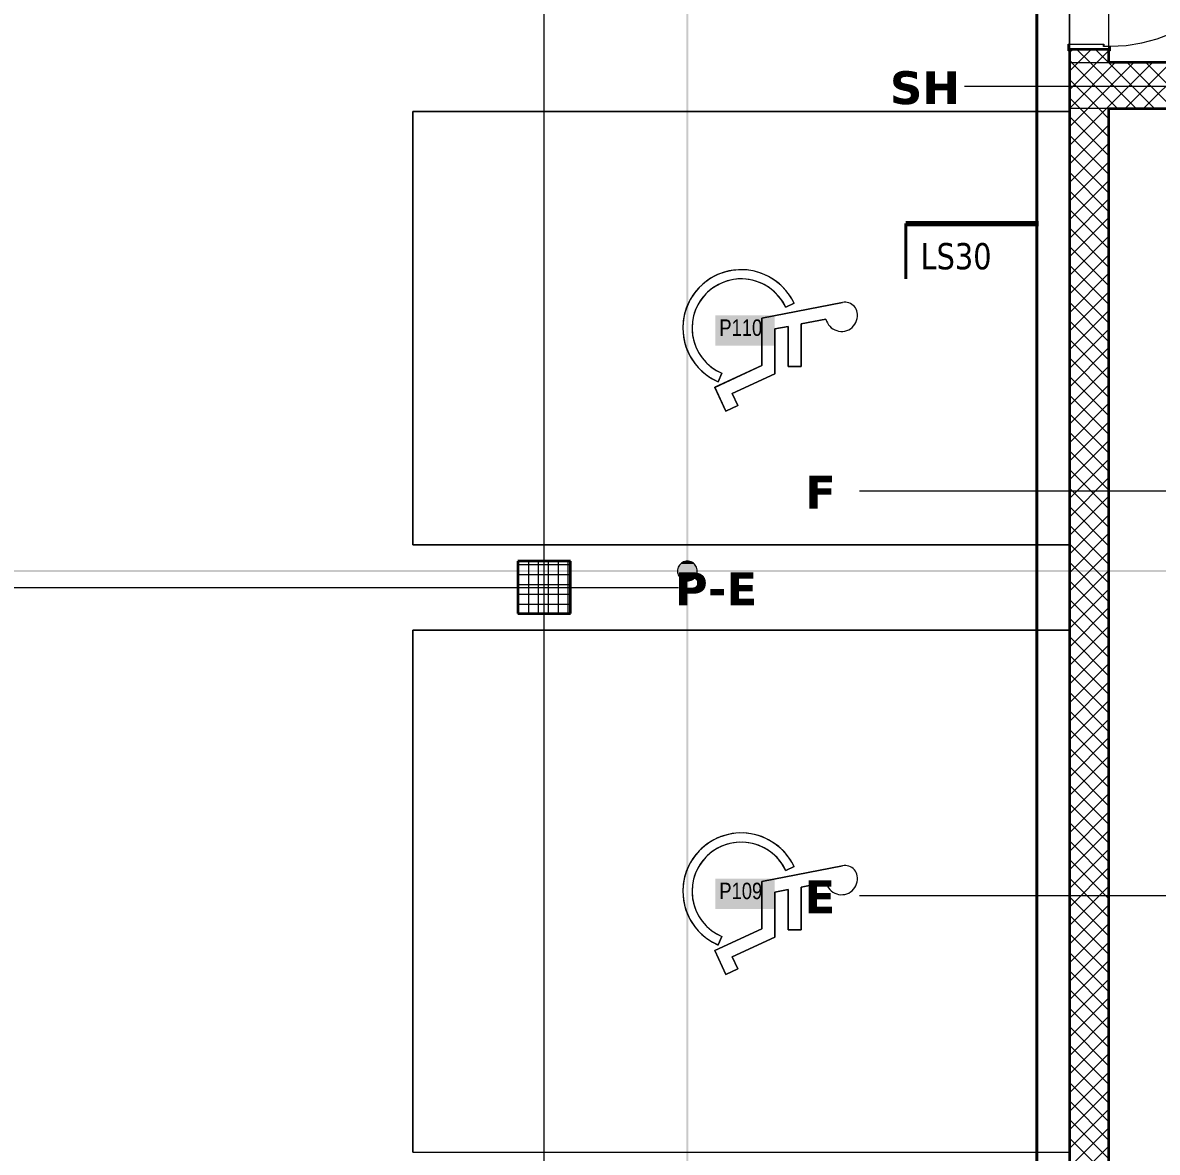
# Model space of a CAD drawing. Extents: x -1067 to 23308, y -6822 to 57810.
# Drawn here: x -244.5 to -71.7, y 13.9 to 185.9 of the extents above; entities that cross this region are included whole.
import ezdxf
from ezdxf.lldxf.tags import DXFTag

# ---------------------------------------------------------------- set-up
doc = ezdxf.new("R2010")
doc.units = 0
doc.layers.get('0').update_dxf_attribs({"lineweight": 13})
for name, color, linetype, lineweight, true_color in [('A-____-MATC-OTLN', 7, 'Strichpunkt - Mittel', 40, 0x0080ff), ('EL01_WAN_Leitung_Potentialausgleich', 1, 'fein_strichliert', 13, 0xff0000), ('G-____-____-SYMB', 7, 'Strichpunkt - Weit', 5, 0x008080), ('S-GRID-____-IDEN', 7, 'Continuous', 9, 0x5555aa)]:
    doc.layers.add(name, color=color, linetype=linetype, lineweight=lineweight, true_color=true_color)
for name, color, linetype, lineweight in [('A-DOOR-____-OTLN', 7, 'Continuous', 9), ('A-DOOR-FRAM-MCUT', 7, 'Continuous', 9), ('A-DOOR-OPNG-OTLN', 7, 'Continuous', 9), ('A-FLOR-____-OTLN', 7, 'Continuous', 9), ('A-WALL-____-MCUT', 7, 'Continuous', 35), ('A-WALL-____-PATT', 7, 'Continuous', 35), ('C-PRKG-____-IDEN', 7, 'Continuous', 5), ('C-PRKG-____-OTLN', 7, 'Continuous', 9), ('S-COLS-____-MCUT', 7, 'Continuous', 35), ('S-COLS-____-OTLN', 7, 'Continuous', 9), ('S-GRID-____-OTLN', 7, 'Continuous', 5)]:
    doc.layers.add(name, color=color, linetype=linetype, lineweight=lineweight)
doc.styles.get("Standard").update_dxf_attribs({"font": 'arial.ttf'})
tags = doc.linetypes.add('_Rasterlinie_', pattern=[0.375, 0.2, -0.05, 0.075, -0.05]).pattern_tags.tags
tags[10:11] = [DXFTag(74, 4), DXFTag(75, 0), DXFTag(340, '0'), DXFTag(46, 1.0), DXFTag(50, 0.0), DXFTag(44, 0.0), DXFTag(45, 0.0)]
tags[8:9] = [DXFTag(74, 4), DXFTag(75, 0), DXFTag(340, '0'), DXFTag(46, 1.0), DXFTag(50, 0.0), DXFTag(44, 0.0), DXFTag(45, 0.0)]
tags[6:7] = [DXFTag(74, 4), DXFTag(75, 0), DXFTag(340, '0'), DXFTag(46, 1.0), DXFTag(50, 0.0), DXFTag(44, 0.0), DXFTag(45, 0.0)]
tags[4:5] = [DXFTag(74, 4), DXFTag(75, 0), DXFTag(340, '0'), DXFTag(46, 1.0), DXFTag(50, 0.0), DXFTag(44, 0.0), DXFTag(45, 0.0)]
tags = doc.linetypes.add('_Schnittlinie_', pattern=[0.3, 0.15, -0.05, 0.05, -0.05]).pattern_tags.tags
tags[10:11] = [DXFTag(74, 4), DXFTag(75, 0), DXFTag(340, '0'), DXFTag(46, 1.0), DXFTag(50, 0.0), DXFTag(44, 0.0), DXFTag(45, 0.0)]
tags[8:9] = [DXFTag(74, 4), DXFTag(75, 0), DXFTag(340, '0'), DXFTag(46, 1.0), DXFTag(50, 0.0), DXFTag(44, 0.0), DXFTag(45, 0.0)]
tags[6:7] = [DXFTag(74, 4), DXFTag(75, 0), DXFTag(340, '0'), DXFTag(46, 1.0), DXFTag(50, 0.0), DXFTag(44, 0.0), DXFTag(45, 0.0)]
tags[4:5] = [DXFTag(74, 4), DXFTag(75, 0), DXFTag(340, '0'), DXFTag(46, 1.0), DXFTag(50, 0.0), DXFTag(44, 0.0), DXFTag(45, 0.0)]
tags = doc.linetypes.add('fein_strichliert', pattern=[4, 1, -2, 1]).pattern_tags.tags
tags[8:9] = [DXFTag(74, 4), DXFTag(75, 0), DXFTag(340, '0'), DXFTag(46, 0.0), DXFTag(50, 0.0), DXFTag(44, 0.0), DXFTag(45, 0.0)]
tags[6:7] = [DXFTag(74, 4), DXFTag(75, 0), DXFTag(340, '0'), DXFTag(46, 0.0), DXFTag(50, 0.0), DXFTag(44, 0.0), DXFTag(45, 0.0)]
tags[4:5] = [DXFTag(74, 4), DXFTag(75, 0), DXFTag(340, '0'), DXFTag(46, 0.0), DXFTag(50, 0.0), DXFTag(44, 0.0), DXFTag(45, 0.0)]
tags = doc.linetypes.add('Grundrissdarstellung Sturz', pattern=[0.25, 0.15, -0.05, 0, -0.05]).pattern_tags.tags
tags[10:11] = [DXFTag(74, 4), DXFTag(75, 0), DXFTag(340, '0'), DXFTag(46, 1.0), DXFTag(50, 0.0), DXFTag(44, 0.0), DXFTag(45, 0.0)]
tags[8:9] = [DXFTag(74, 4), DXFTag(75, 0), DXFTag(340, '0'), DXFTag(46, 1.0), DXFTag(50, 0.0), DXFTag(44, 0.0), DXFTag(45, 0.0)]
tags[6:7] = [DXFTag(74, 4), DXFTag(75, 0), DXFTag(340, '0'), DXFTag(46, 1.0), DXFTag(50, 0.0), DXFTag(44, 0.0), DXFTag(45, 0.0)]
tags[4:5] = [DXFTag(74, 4), DXFTag(75, 0), DXFTag(340, '0'), DXFTag(46, 1.0), DXFTag(50, 0.0), DXFTag(44, 0.0), DXFTag(45, 0.0)]
tags = doc.linetypes.add('Strichpunkt - Mittel', pattern=[0.35, 0.15, -0.1, 0, -0.1]).pattern_tags.tags
tags[10:11] = [DXFTag(74, 4), DXFTag(75, 0), DXFTag(340, '0'), DXFTag(46, 1.0), DXFTag(50, 0.0), DXFTag(44, 0.0), DXFTag(45, 0.0)]
tags[8:9] = [DXFTag(74, 4), DXFTag(75, 0), DXFTag(340, '0'), DXFTag(46, 1.0), DXFTag(50, 0.0), DXFTag(44, 0.0), DXFTag(45, 0.0)]
tags[6:7] = [DXFTag(74, 4), DXFTag(75, 0), DXFTag(340, '0'), DXFTag(46, 1.0), DXFTag(50, 0.0), DXFTag(44, 0.0), DXFTag(45, 0.0)]
tags[4:5] = [DXFTag(74, 4), DXFTag(75, 0), DXFTag(340, '0'), DXFTag(46, 1.0), DXFTag(50, 0.0), DXFTag(44, 0.0), DXFTag(45, 0.0)]
tags = doc.linetypes.add('Strichpunkt - Weit', pattern=[0.5, 0.2, -0.15, 0, -0.15]).pattern_tags.tags
tags[10:11] = [DXFTag(74, 4), DXFTag(75, 0), DXFTag(340, '0'), DXFTag(46, 1.0), DXFTag(50, 0.0), DXFTag(44, 0.0), DXFTag(45, 0.0)]
tags[8:9] = [DXFTag(74, 4), DXFTag(75, 0), DXFTag(340, '0'), DXFTag(46, 1.0), DXFTag(50, 0.0), DXFTag(44, 0.0), DXFTag(45, 0.0)]
tags[6:7] = [DXFTag(74, 4), DXFTag(75, 0), DXFTag(340, '0'), DXFTag(46, 1.0), DXFTag(50, 0.0), DXFTag(44, 0.0), DXFTag(45, 0.0)]
tags[4:5] = [DXFTag(74, 4), DXFTag(75, 0), DXFTag(340, '0'), DXFTag(46, 1.0), DXFTag(50, 0.0), DXFTag(44, 0.0), DXFTag(45, 0.0)]

# ---------------------------------------------------------------- blocks, each defined once
blk = doc.blocks.new('Referenz-A0UJ2E68XE', base_point=(-1062.18, -175.86))
at = {"layer": 'A-____-MATC-OTLN', "color": 0, "linetype": 'Strichpunkt - Mittel', "ltscale": 0.4}
blk.add_line((-90.1, 560.56), (-90.1, -172.39), dxfattribs=at)
at = {"layer": 'A-DOOR-____-OTLN', "color": 0, "linetype": 'Grundrissdarstellung Sturz', "ltscale": 0.13}
for p, q in [((-85.1, 181.78), (-85.1, 205.78)), ((-79.1, 181.78), (-79.1, 205.78))]:
    blk.add_line(p, q, dxfattribs=at)
at = {"layer": 'A-DOOR-FRAM-MCUT', "color": 0, "linetype": 'Continuous', "ltscale": 0.13}
for p, q in [((-85.3, 182.58), (-79.9, 182.58)), ((-85.3, 181.58), (-85.3, 182.58)), ((-85.1, 181.58), (-85.3, 181.58)), ((-85.26, 182.54), (-85.26, 181.62)), ((-79.94, 182.54), (-85.26, 182.54)), ((-85.26, 181.62), (-85.1, 181.62)), ((-79.94, 182.24), (-79.94, 182.54)), ((-78.94, 182.24), (-79.94, 182.24)), ((-79.9, 182.58), (-79.9, 182.28)), ((-79.9, 182.28), (-78.9, 182.28)), ((-79.1, 181.62), (-78.94, 181.62)), ((-78.9, 181.58), (-79.1, 181.58)), ((-78.94, 181.62), (-78.94, 182.24)), ((-78.9, 182.28), (-78.9, 181.58))]:
    blk.add_line(p, q, dxfattribs=at)
at = {"layer": 'A-DOOR-OPNG-OTLN', "color": 0, "linetype": 'Continuous', "ltscale": 0.13}
for p, q in [((-74.12, 182.78), (-71.79, 183.4)), ((-71.79, 183.4), (-69.54, 184.26)), ((-78.9, 182.28), (-76.49, 182.4)), ((-76.49, 182.4), (-74.12, 182.78))]:
    blk.add_line(p, q, dxfattribs=at)
at = {"layer": 'A-FLOR-____-OTLN', "color": 0, "linetype": 'Continuous', "ltscale": 0.13}
for p, q in [((-85.1, 204.98), (-85.1, 182.57)), ((-85.1, 182.54), (-85.1, 181.78))]:
    blk.add_line(p, q, dxfattribs=at)
at = {"layer": 'A-WALL-____-MCUT', "color": 0, "linetype": 'Continuous', "ltscale": 0.35}
for p, q in [((-85.1, 181.78), (-85.1, -172.39)), ((-79.1, 181.78), (-85.1, 181.78)), ((-79.1, 179.78), (-79.1, 181.78)), ((102.8, 179.78), (-79.1, 179.78)), ((-79.1, 172.78), (34, 172.78)), ((-79.1, -172.39), (-79.1, 172.78))]:
    blk.add_line(p, q, dxfattribs=at)
at = {"layer": 'A-WALL-____-MCUT', "color": 0, "linetype": 'Continuous', "lineweight": 9, "ltscale": 0.13}
for p, q in [((-85.1, 179.78), (-79.1, 179.78)), ((-79.1, 172.78), (-85.1, 172.78))]:
    blk.add_line(p, q, dxfattribs=at)
at = {"layer": 'A-WALL-____-PATT', "color": 0, "linetype": 'Continuous', "lineweight": 9, "ltscale": 0.13}
for p, q in [((-85.1, 181.31), (-84.63, 181.78)), ((-81.98, 179.78), (-83.98, 181.78)), ((-83.8, 179.78), (-81.8, 181.78)), ((-79.15, 179.78), (-81.15, 181.78)), ((-80.97, 179.78), (-79.1, 181.65)), ((-84.81, 179.78), (-85.1, 180.06)), ((-85.1, 178.48), (-83.8, 179.78)), ((-85.1, 175.65), (-80.97, 179.78)), ((-85.1, 172.82), (-78.14, 179.78)), ((-77.81, 172.78), (-84.81, 179.78)), ((-82.31, 172.78), (-75.31, 179.78)), ((-74.98, 172.78), (-81.98, 179.78)), ((-79.48, 172.78), (-72.48, 179.78)), ((-72.15, 172.78), (-79.15, 179.78)), ((-76.66, 172.78), (-69.66, 179.78)), ((-69.32, 172.78), (-76.32, 179.78)), ((-73.83, 172.78), (-66.83, 179.78)), ((-66.49, 172.78), (-73.49, 179.78)), ((-80.64, 172.78), (-85.1, 177.24)), ((-83.47, 172.78), (-85.1, 174.41)), ((-85.1, 169.99), (-82.31, 172.78)), ((-85.1, 167.16), (-79.48, 172.78)), ((-79.1, 168.41), (-83.47, 172.78)), ((-79.1, 171.24), (-80.64, 172.78)), ((-79.1, 165.58), (-85.1, 171.58)), ((-85.1, 164.33), (-79.1, 170.33)), ((-79.1, 162.75), (-85.1, 168.75)), ((-85.1, 161.51), (-79.1, 167.51)), ((-79.1, 159.92), (-85.1, 165.92)), ((-85.1, 158.68), (-79.1, 164.68)), ((-79.1, 157.09), (-85.1, 163.09)), ((-85.1, 155.85), (-79.1, 161.85)), ((-79.1, 154.27), (-85.1, 160.27)), ((-85.1, 153.02), (-79.1, 159.02)), ((-79.1, 151.44), (-85.1, 157.44)), ((-85.1, 150.19), (-79.1, 156.19)), ((-79.1, 148.61), (-85.1, 154.61)), ((-85.1, 147.36), (-79.1, 153.36)), ((-79.1, 145.78), (-85.1, 151.78)), ((-85.1, 144.54), (-79.1, 150.54)), ((-79.1, 142.95), (-85.1, 148.95)), ((-85.1, 141.71), (-79.1, 147.71)), ((-79.1, 140.12), (-85.1, 146.12)), ((-85.1, 138.88), (-79.1, 144.88)), ((-79.1, 137.29), (-85.1, 143.29)), ((-85.1, 136.05), (-79.1, 142.05)), ((-79.1, 134.47), (-85.1, 140.47)), ((-85.1, 133.22), (-79.1, 139.22)), ((-79.1, 131.64), (-85.1, 137.64)), ((-85.1, 130.39), (-79.1, 136.39)), ((-79.1, 128.81), (-85.1, 134.81)), ((-85.1, 127.57), (-79.1, 133.57)), ((-79.1, 125.98), (-85.1, 131.98)), ((-85.1, 124.74), (-79.1, 130.74)), ((-79.1, 123.15), (-85.1, 129.15)), ((-85.1, 121.91), (-79.1, 127.91)), ((-79.1, 120.32), (-85.1, 126.32)), ((-85.1, 119.08), (-79.1, 125.08)), ((-79.1, 117.5), (-85.1, 123.5)), ((-85.1, 116.25), (-79.1, 122.25)), ((-79.1, 114.67), (-85.1, 120.67)), ((-85.1, 113.42), (-79.1, 119.42)), ((-79.1, 111.84), (-85.1, 117.84)), ((-85.1, 110.59), (-79.1, 116.59)), ((-79.1, 109.01), (-85.1, 115.01)), ((-85.1, 107.77), (-79.1, 113.77)), ((-79.1, 106.18), (-85.1, 112.18)), ((-85.1, 104.94), (-79.1, 110.94)), ((-79.1, 103.35), (-85.1, 109.35)), ((-85.1, 102.11), (-79.1, 108.11)), ((-79.1, 100.53), (-85.1, 106.53)), ((-85.1, 99.28), (-79.1, 105.28)), ((-79.1, 97.7), (-85.1, 103.7)), ((-85.1, 96.45), (-79.1, 102.45)), ((-79.1, 94.87), (-85.1, 100.87)), ((-85.1, 93.62), (-79.1, 99.62)), ((-79.1, 92.04), (-85.1, 98.04)), ((-85.1, 90.8), (-79.1, 96.8)), ((-79.1, 89.21), (-85.1, 95.21)), ((-85.1, 87.97), (-79.1, 93.97)), ((-79.1, 86.38), (-85.1, 92.38)), ((-85.1, 85.14), (-79.1, 91.14)), ((-79.1, 83.55), (-85.1, 89.55)), ((-85.1, 82.31), (-79.1, 88.31)), ((-79.1, 80.73), (-85.1, 86.73)), ((-85.1, 79.48), (-79.1, 85.48)), ((-79.1, 77.9), (-85.1, 83.9)), ((-85.1, 76.65), (-79.1, 82.65)), ((-79.1, 75.07), (-85.1, 81.07)), ((-85.1, 73.83), (-79.1, 79.83)), ((-79.1, 72.24), (-85.1, 78.24)), ((-85.1, 71), (-79.1, 77)), ((-79.1, 69.41), (-85.1, 75.41)), ((-85.1, 68.17), (-79.1, 74.17)), ((-79.1, 66.58), (-85.1, 72.58)), ((-85.1, 65.34), (-79.1, 71.34)), ((-79.1, 63.76), (-85.1, 69.76)), ((-85.1, 62.51), (-79.1, 68.51)), ((-79.1, 60.93), (-85.1, 66.93)), ((-85.1, 59.68), (-79.1, 65.68)), ((-79.1, 58.1), (-85.1, 64.1)), ((-85.1, 56.85), (-79.1, 62.85)), ((-79.1, 55.27), (-85.1, 61.27)), ((-85.1, 54.03), (-79.1, 60.03)), ((-79.1, 52.44), (-85.1, 58.44)), ((-85.1, 51.2), (-79.1, 57.2)), ((-79.1, 49.61), (-85.1, 55.61)), ((-85.1, 48.37), (-79.1, 54.37)), ((-79.1, 46.78), (-85.1, 52.78)), ((-85.1, 45.54), (-79.1, 51.54)), ((-79.1, 43.96), (-85.1, 49.96)), ((-85.1, 42.71), (-79.1, 48.71)), ((-79.1, 41.13), (-85.1, 47.13)), ((-85.1, 39.88), (-79.1, 45.88)), ((-79.1, 38.3), (-85.1, 44.3)), ((-85.1, 37.06), (-79.1, 43.06)), ((-79.1, 35.47), (-85.1, 41.47)), ((-85.1, 34.23), (-79.1, 40.23)), ((-79.1, 32.64), (-85.1, 38.64)), ((-85.1, 31.4), (-79.1, 37.4)), ((-79.1, 29.81), (-85.1, 35.81)), ((-85.1, 28.57), (-79.1, 34.57)), ((-79.1, 26.99), (-85.1, 32.99)), ((-85.1, 25.74), (-79.1, 31.74)), ((-79.1, 24.16), (-85.1, 30.16)), ((-85.1, 22.91), (-79.1, 28.91)), ((-79.1, 21.33), (-85.1, 27.33)), ((-85.1, 20.08), (-79.1, 26.08)), ((-79.1, 18.5), (-85.1, 24.5)), ((-85.1, 17.26), (-79.1, 23.26)), ((-79.1, 15.67), (-85.1, 21.67)), ((-85.1, 14.43), (-79.1, 20.43)), ((-79.1, 12.84), (-85.1, 18.84)), ((-85.1, 11.6), (-79.1, 17.6)), ((-79.1, 10.02), (-85.1, 16.02)), ((-85.1, 8.77), (-79.1, 14.77))]:
    blk.add_line(p, q, dxfattribs=at)
at = {"layer": 'C-PRKG-____-IDEN', "color": 7, "linetype": 'Continuous', "ltscale": 0.13, "true_color": 0xffffff}
for points in [[(-139.05, 136.71), (-129.98, 136.71), (-139.05, 141.3)], [(-129.98, 136.71), (-139.05, 141.3), (-129.98, 141.3)], [(-139.05, 50.93), (-129.98, 50.93), (-139.05, 55.53)], [(-129.98, 50.93), (-139.05, 55.53), (-129.98, 55.53)]]:
    blk.add_solid(points, dxfattribs=at)
at = {"layer": 'C-PRKG-____-OTLN', "color": 0, "linetype": 'Continuous', "ltscale": 0.13}
for p, q in [((-185.1, 106.38), (-185.1, 172.36)), ((-85.1, 172.36), (-185.1, 172.36)), ((-85.1, 172.36), (-185.1, 172.36)), ((-185.1, 172.36), (-185.1, 106.38)), ((-185.1, 106.38), (-185.1, 172.36)), ((-185.1, 172.36), (-85.1, 172.36)), ((-185.1, 172.36), (-185.1, 172.36)), ((-139.71, 146.97), (-140.64, 146.32)), ((-139.75, 146.94), (-140.37, 146.53)), ((-139.09, 147.31), (-139.75, 146.94)), ((-138.69, 147.5), (-139.71, 146.97)), ((-138.41, 147.62), (-139.09, 147.31)), ((-137.61, 147.89), (-138.69, 147.5)), ((-137.71, 147.87), (-138.41, 147.62)), ((-136.99, 148.06), (-137.71, 147.87)), ((-136.5, 148.15), (-137.61, 147.89)), ((-136.25, 148.18), (-136.99, 148.06)), ((-135.35, 148.25), (-136.5, 148.15)), ((-135.31, 146.86), (-136.28, 146.77)), ((-135.5, 148.25), (-136.25, 148.18)), ((-134.9, 146.86), (-135.59, 146.84)), ((-134.76, 148.25), (-135.5, 148.25)), ((-134.21, 148.21), (-135.35, 148.25)), ((-134.35, 146.82), (-135.31, 146.86)), ((-133.87, 146.76), (-134.9, 146.86)), ((-134.01, 148.19), (-134.76, 148.25)), ((-133.08, 148.03), (-134.21, 148.21)), ((-133.27, 148.07), (-134.01, 148.19)), ((-132.55, 147.89), (-133.27, 148.07)), ((-131.98, 147.69), (-133.08, 148.03)), ((-131.84, 147.64), (-132.55, 147.89)), ((-130.94, 147.23), (-131.98, 147.69)), ((-131.16, 147.34), (-131.84, 147.64)), ((-130.5, 146.98), (-131.16, 147.34)), ((-129.96, 146.62), (-130.94, 147.23)), ((-129.88, 146.57), (-130.5, 146.98)), ((-141.49, 145.54), (-142.23, 144.67)), ((-141.49, 145.54), (-141.99, 144.99)), ((-140.64, 146.32), (-141.49, 145.54)), ((-140.95, 146.06), (-141.49, 145.54)), ((-140.37, 146.53), (-140.95, 146.06)), ((-139.77, 145.22), (-140.49, 144.57)), ((-139.44, 145.47), (-140.24, 144.81)), ((-138.98, 145.77), (-139.77, 145.22)), ((-138.56, 146.01), (-139.44, 145.47)), ((-138.12, 146.22), (-138.98, 145.77)), ((-137.61, 146.42), (-138.56, 146.01)), ((-137.22, 146.55), (-138.12, 146.22)), ((-136.95, 146.63), (-137.61, 146.42)), ((-136.28, 146.77), (-137.22, 146.55)), ((-136.28, 146.77), (-136.95, 146.63)), ((-135.59, 146.84), (-136.28, 146.77)), ((-133.4, 146.66), (-134.35, 146.82)), ((-132.86, 146.52), (-133.87, 146.76)), ((-132.47, 146.38), (-133.4, 146.66)), ((-131.9, 146.14), (-132.86, 146.52)), ((-131.59, 145.99), (-132.47, 146.38)), ((-131, 145.64), (-131.9, 146.14)), ((-130.77, 145.48), (-131.59, 145.99)), ((-130.26, 145.09), (-131, 145.64)), ((-130.02, 144.88), (-130.77, 145.48)), ((-129.07, 145.9), (-129.96, 146.62)), ((-129.29, 146.1), (-129.88, 146.57)), ((-128.75, 145.59), (-129.29, 146.1)), ((-128.28, 145.07), (-129.07, 145.9)), ((-128.25, 145.04), (-128.75, 145.59)), ((-142.86, 143.71), (-143.35, 142.67)), ((-142.83, 143.75), (-143.17, 143.09)), ((-142.23, 144.67), (-142.86, 143.71)), ((-142.44, 144.39), (-142.83, 143.75)), ((-141.99, 144.98), (-142.44, 144.39)), ((-141.35, 143.5), (-141.7, 142.9)), ((-141.11, 143.84), (-141.63, 143.03)), ((-140.94, 144.05), (-141.35, 143.5)), ((-140.49, 144.57), (-141.11, 143.84)), ((-140.24, 144.81), (-140.94, 144.05)), ((-129.6, 144.45), (-130.26, 145.09)), ((-129.35, 144.18), (-130.02, 144.88)), ((-129.01, 143.74), (-129.6, 144.45)), ((-128.78, 143.4), (-129.35, 144.18)), ((-128.64, 143.16), (-129.01, 143.74)), ((-128.32, 142.55), (-128.78, 143.4)), ((-127.6, 144.15), (-128.28, 145.07)), ((-127.8, 144.44), (-128.25, 145.04)), ((-127.4, 143.81), (-127.8, 144.44)), ((-127.05, 143.15), (-127.6, 144.15)), ((-127.05, 143.15), (-127.4, 143.81)), ((-143.68, 141.68), (-143.85, 140.95)), ((-143.35, 142.67), (-143.71, 141.59)), ((-143.46, 142.4), (-143.68, 141.68)), ((-143.17, 143.09), (-143.46, 142.4)), ((-142.05, 142.15), (-142.35, 141.24)), ((-142, 142.28), (-142.24, 141.64)), ((-141.63, 143.03), (-142.05, 142.15)), ((-141.7, 142.9), (-142, 142.28)), ((-119.69, 143.27), (-131.96, 140.88)), ((-131.96, 140.88), (-119.69, 143.27)), ((-128.32, 142.55), (-128.64, 143.16)), ((-128.32, 142.55), (-127.05, 143.15)), ((-127.05, 143.15), (-128.32, 142.55)), ((-128.32, 142.55), (-128.32, 142.55)), ((-127.05, 143.15), (-127.05, 143.15)), ((-119.44, 143.3), (-119.69, 143.27)), ((-119.44, 143.3), (-119.69, 143.27)), ((-119.19, 143.3), (-119.44, 143.3)), ((-119.19, 143.3), (-119.44, 143.3)), ((-118.94, 143.26), (-119.19, 143.3)), ((-118.94, 143.26), (-119.19, 143.3)), ((-118.7, 143.2), (-118.94, 143.26)), ((-118.7, 143.2), (-118.94, 143.26)), ((-118.46, 143.1), (-118.7, 143.2)), ((-118.46, 143.1), (-118.7, 143.2)), ((-118.25, 142.97), (-118.46, 143.1)), ((-118.25, 142.97), (-118.46, 143.1)), ((-118.05, 142.82), (-118.25, 142.97)), ((-118.05, 142.82), (-118.25, 142.97)), ((-117.87, 142.64), (-118.05, 142.82)), ((-117.87, 142.64), (-118.05, 142.82)), ((-117.72, 142.44), (-117.87, 142.64)), ((-117.72, 142.44), (-117.87, 142.64)), ((-117.59, 142.22), (-117.72, 142.44)), ((-117.59, 142.22), (-117.72, 142.44)), ((-117.5, 141.99), (-117.59, 142.22)), ((-117.5, 141.99), (-117.59, 142.22)), ((-117.43, 141.74), (-117.5, 141.99)), ((-117.43, 141.74), (-117.5, 141.99)), ((-117.39, 141.43), (-117.43, 141.74)), ((-117.4, 141.51), (-117.43, 141.74)), ((-143.92, 140.46), (-143.99, 139.32)), ((-143.95, 140.21), (-143.99, 139.47)), ((-143.85, 140.95), (-143.95, 140.21)), ((-143.71, 141.59), (-143.92, 140.46)), ((-142.53, 140.29), (-142.59, 139.33)), ((-142.53, 140.29), (-142.58, 139.6)), ((-142.35, 141.24), (-142.53, 140.29)), ((-142.41, 140.97), (-142.53, 140.29)), ((-142.24, 141.63), (-142.41, 140.97)), ((-131.96, 140.88), (-131.96, 133.68)), ((-131.96, 133.68), (-131.96, 140.88)), ((-131.96, 140.88), (-131.96, 140.88)), ((-125.96, 140.01), (-122.19, 140.74)), ((-122.19, 140.74), (-125.96, 140.01)), ((-125.96, 133.49), (-125.96, 140.01)), ((-125.96, 140.01), (-125.96, 133.49)), ((-125.96, 140.01), (-125.96, 140.01)), ((-122.19, 140.74), (-122.1, 140.44)), ((-122.19, 140.74), (-122.1, 140.44)), ((-122.19, 140.74), (-122.19, 140.74)), ((-122.1, 140.44), (-121.97, 140.15)), ((-122.1, 140.44), (-121.97, 140.15)), ((-121.97, 140.15), (-121.81, 139.88)), ((-121.97, 140.15), (-121.81, 139.88)), ((-117.99, 139.69), (-117.79, 139.94)), ((-117.98, 139.69), (-117.79, 139.94)), ((-117.79, 139.94), (-117.64, 140.21)), ((-117.79, 139.94), (-117.64, 140.21)), ((-117.64, 140.21), (-117.52, 140.5)), ((-117.64, 140.21), (-117.52, 140.5)), ((-117.52, 140.5), (-117.44, 140.81)), ((-117.52, 140.5), (-117.44, 140.81)), ((-117.44, 140.81), (-117.39, 141.12)), ((-117.44, 140.81), (-117.39, 141.12)), ((-117.39, 141.28), (-117.4, 141.51)), ((-117.39, 141.12), (-117.39, 141.43)), ((-117.39, 141.28), (-117.39, 141.28)), ((-117.39, 141.2), (-117.39, 141.28)), ((-117.39, 141.12), (-117.39, 141.2)), ((-143.99, 139.47), (-143.99, 139.42)), ((-143.99, 139.42), (-143.99, 139.37)), ((-143.99, 139.37), (-143.99, 139.37)), ((-143.99, 139.37), (-143.96, 138.67)), ((-143.99, 139.32), (-143.91, 138.17)), ((-143.96, 138.67), (-143.88, 137.98)), ((-142.59, 139.33), (-142.52, 138.36)), ((-142.58, 139.6), (-142.57, 138.91)), ((-142.57, 138.91), (-142.5, 138.23)), ((-142.52, 138.36), (-142.33, 137.42)), ((-142.5, 138.23), (-142.36, 137.55)), ((-129.96, 139.23), (-127.96, 139.62)), ((-127.96, 139.62), (-129.96, 139.23)), ((-129.96, 132.41), (-129.96, 139.23)), ((-129.96, 139.23), (-129.96, 132.41)), ((-129.96, 139.23), (-129.96, 139.23)), ((-127.96, 139.62), (-127.96, 133.49)), ((-127.96, 133.49), (-127.96, 139.62)), ((-127.96, 139.62), (-127.96, 139.62)), ((-121.81, 139.88), (-121.61, 139.64)), ((-121.81, 139.88), (-121.61, 139.64)), ((-121.61, 139.64), (-121.39, 139.42)), ((-121.61, 139.64), (-121.39, 139.42)), ((-121.39, 139.42), (-121.13, 139.23)), ((-121.39, 139.42), (-121.13, 139.23)), ((-121.13, 139.23), (-120.86, 139.08)), ((-121.13, 139.23), (-120.86, 139.08)), ((-120.86, 139.08), (-120.56, 138.97)), ((-120.86, 139.08), (-120.56, 138.97)), ((-120.56, 138.97), (-120.26, 138.89)), ((-120.56, 138.97), (-120.26, 138.89)), ((-120.26, 138.89), (-119.95, 138.85)), ((-120.26, 138.89), (-119.95, 138.85)), ((-119.95, 138.85), (-119.63, 138.86)), ((-119.95, 138.85), (-119.63, 138.86)), ((-119.63, 138.86), (-119.32, 138.9)), ((-119.63, 138.86), (-119.32, 138.9)), ((-119.32, 138.9), (-119.02, 138.99)), ((-119.32, 138.9), (-119.02, 138.99)), ((-119.02, 138.99), (-118.73, 139.11)), ((-119.02, 138.99), (-118.73, 139.11)), ((-118.73, 139.11), (-118.46, 139.27)), ((-118.73, 139.11), (-118.46, 139.27)), ((-118.46, 139.27), (-118.21, 139.46)), ((-118.46, 139.27), (-118.21, 139.46)), ((-118.21, 139.46), (-117.99, 139.69)), ((-118.21, 139.46), (-117.98, 139.69)), ((-143.91, 138.17), (-143.68, 137.05)), ((-143.88, 137.98), (-143.73, 137.24)), ((-143.73, 137.24), (-143.52, 136.53)), ((-143.68, 137.05), (-143.31, 135.97)), ((-143.52, 136.53), (-143.25, 135.83)), ((-142.36, 137.55), (-142.16, 136.89)), ((-142.33, 137.42), (-142.02, 136.5)), ((-142.16, 136.89), (-141.91, 136.25)), ((-142.02, 136.5), (-141.59, 135.64)), ((-143.31, 135.97), (-142.8, 134.94)), ((-143.25, 135.83), (-142.93, 135.16)), ((-142.93, 135.16), (-142.54, 134.51)), ((-142.8, 134.94), (-142.17, 133.98)), ((-141.91, 136.25), (-141.59, 135.64)), ((-141.59, 135.64), (-141.06, 134.83)), ((-141.59, 135.64), (-141.22, 135.06)), ((-141.22, 135.05), (-140.8, 134.51)), ((-141.06, 134.83), (-140.42, 134.1)), ((-142.54, 134.51), (-142.11, 133.91)), ((-142.17, 133.98), (-141.42, 133.12)), ((-142.11, 133.91), (-141.63, 133.34)), ((-141.63, 133.34), (-141.1, 132.81)), ((-141.42, 133.12), (-140.56, 132.36)), ((-140.8, 134.51), (-140.33, 134.01)), ((-140.42, 134.1), (-139.7, 133.46)), ((-140.33, 134.01), (-139.63, 133.41)), ((-139.7, 133.46), (-138.9, 132.92)), ((-139.63, 133.41), (-138.86, 132.9)), ((-131.96, 133.68), (-139.12, 130.35)), ((-139.12, 130.34), (-131.96, 133.68)), ((-131.96, 133.68), (-131.96, 133.68)), ((-127.96, 133.49), (-125.96, 133.49)), ((-125.96, 133.49), (-127.96, 133.49)), ((-127.96, 133.49), (-127.96, 133.49)), ((-125.96, 133.49), (-125.96, 133.49)), ((-141.1, 132.81), (-140.52, 132.33)), ((-140.56, 132.36), (-139.61, 131.71)), ((-140.52, 132.33), (-139.91, 131.9)), ((-139.91, 131.9), (-139.27, 131.52)), ((-139.61, 131.71), (-138.59, 131.2)), ((-139.27, 131.52), (-138.59, 131.2)), ((-138.9, 132.92), (-138.04, 132.48)), ((-138.86, 132.9), (-138.04, 132.48)), ((-138.59, 131.2), (-138.04, 132.48)), ((-138.04, 132.48), (-138.59, 131.2)), ((-138.04, 132.48), (-138.04, 132.48)), ((-136.46, 129.38), (-129.96, 132.41)), ((-129.96, 132.41), (-136.46, 129.38)), ((-129.96, 132.41), (-129.96, 132.41)), ((-139.12, 130.35), (-137.43, 126.72)), ((-139.12, 130.34), (-139.12, 130.35)), ((-137.43, 126.72), (-139.12, 130.34)), ((-138.59, 131.2), (-138.59, 131.2)), ((-135.62, 127.57), (-136.46, 129.38)), ((-136.46, 129.38), (-135.62, 127.57)), ((-136.46, 129.38), (-136.46, 129.38)), ((-137.43, 126.72), (-135.62, 127.57)), ((-135.62, 127.57), (-137.43, 126.72)), ((-137.43, 126.72), (-137.43, 126.72)), ((-135.62, 127.57), (-135.62, 127.57)), ((-85.1, 106.38), (-185.1, 106.38)), ((-185.1, 106.38), (-85.1, 106.38)), ((-85.1, 106.38), (-185.1, 106.38)), ((-185.1, 106.38), (-185.1, 106.38)), ((-185.1, 13.86), (-185.1, 93.34)), ((-85.1, 93.34), (-185.1, 93.34)), ((-85.1, 93.34), (-185.1, 93.34)), ((-185.1, 93.34), (-185.1, 13.86)), ((-185.1, 13.86), (-185.1, 93.34)), ((-185.1, 93.34), (-85.1, 93.34)), ((-185.1, 93.34), (-185.1, 93.34)), ((-137.09, 62.26), (-138.21, 61.92)), ((-136.5, 62.38), (-137.61, 62.12)), ((-135.93, 62.45), (-137.09, 62.26)), ((-135.35, 62.48), (-136.5, 62.38)), ((-134.76, 62.48), (-135.93, 62.45)), ((-134.21, 62.44), (-135.35, 62.48)), ((-133.59, 62.36), (-134.76, 62.48)), ((-133.08, 62.25), (-134.21, 62.44)), ((-132.45, 62.08), (-133.59, 62.36)), ((-131.98, 61.92), (-133.08, 62.25)), ((-140.64, 60.54), (-141.49, 59.77)), ((-140.28, 60.82), (-141.19, 60.07)), ((-139.71, 61.2), (-140.64, 60.54)), ((-139.28, 61.44), (-140.28, 60.82)), ((-138.69, 61.73), (-139.71, 61.2)), ((-138.21, 61.92), (-139.28, 61.44)), ((-137.61, 62.12), (-138.69, 61.73)), ((-137.8, 60.58), (-138.69, 60.17)), ((-137.22, 60.78), (-138.12, 60.45)), ((-136.85, 60.88), (-137.8, 60.58)), ((-136.28, 60.99), (-137.22, 60.78)), ((-135.88, 61.05), (-136.85, 60.88)), ((-135.31, 61.08), (-136.28, 60.99)), ((-134.9, 61.08), (-135.88, 61.05)), ((-134.35, 61.05), (-135.31, 61.08)), ((-133.92, 60.99), (-134.9, 61.08)), ((-133.4, 60.89), (-134.35, 61.05)), ((-132.96, 60.78), (-133.92, 60.99)), ((-132.47, 60.61), (-133.4, 60.89)), ((-132.04, 60.43), (-132.96, 60.78)), ((-131.59, 60.22), (-132.47, 60.61)), ((-131.35, 61.66), (-132.45, 62.08)), ((-130.94, 61.45), (-131.98, 61.92)), ((-130.32, 61.1), (-131.35, 61.66)), ((-129.96, 60.85), (-130.94, 61.45)), ((-129.38, 60.4), (-130.32, 61.1)), ((-129.07, 60.13), (-129.96, 60.85)), ((-142.23, 58.9), (-142.86, 57.94)), ((-141.99, 59.21), (-142.44, 58.61)), ((-141.49, 59.77), (-142.23, 58.9)), ((-141.19, 60.07), (-141.99, 59.21)), ((-140.49, 58.8), (-141.11, 58.06)), ((-140.28, 59.01), (-140.94, 58.28)), ((-139.77, 59.45), (-140.49, 58.8)), ((-139.52, 59.64), (-140.28, 59.01)), ((-138.98, 60), (-139.77, 59.45)), ((-138.69, 60.17), (-139.52, 59.64)), ((-138.12, 60.45), (-138.98, 60)), ((-131.16, 59.97), (-132.04, 60.43)), ((-130.77, 59.71), (-131.59, 60.22)), ((-130.36, 59.4), (-131.16, 59.97)), ((-130.02, 59.1), (-130.77, 59.71)), ((-129.64, 58.73), (-130.36, 59.4)), ((-129.35, 58.4), (-130.02, 59.1)), ((-128.53, 59.59), (-129.38, 60.4)), ((-128.28, 59.3), (-129.07, 60.13)), ((-127.8, 58.67), (-128.53, 59.59)), ((-127.6, 58.38), (-128.28, 59.3)), ((-143.17, 57.32), (-143.46, 56.62)), ((-142.86, 57.94), (-143.35, 56.9)), ((-142.83, 57.98), (-143.17, 57.32)), ((-142.44, 58.61), (-142.83, 57.98)), ((-141.63, 57.25), (-142.05, 56.38)), ((-141.7, 57.13), (-142, 56.51)), ((-141.35, 57.73), (-141.7, 57.13)), ((-141.11, 58.06), (-141.63, 57.25)), ((-140.94, 58.28), (-141.35, 57.73)), ((-119.69, 57.49), (-131.96, 55.11)), ((-131.96, 55.11), (-119.69, 57.49)), ((-129.01, 57.97), (-129.64, 58.73)), ((-128.78, 57.63), (-129.35, 58.4)), ((-128.64, 57.39), (-129.01, 57.97)), ((-128.32, 56.78), (-128.78, 57.63)), ((-128.32, 56.78), (-128.64, 57.39)), ((-128.32, 56.78), (-127.05, 57.38)), ((-127.05, 57.38), (-128.32, 56.78)), ((-127.4, 58.04), (-127.8, 58.67)), ((-127.05, 57.38), (-127.6, 58.38)), ((-127.05, 57.38), (-127.4, 58.04)), ((-127.05, 57.38), (-127.05, 57.38)), ((-119.44, 57.53), (-119.69, 57.49)), ((-119.44, 57.53), (-119.69, 57.49)), ((-119.19, 57.53), (-119.44, 57.53)), ((-119.19, 57.53), (-119.44, 57.53)), ((-118.94, 57.49), (-119.19, 57.53)), ((-118.94, 57.49), (-119.19, 57.53)), ((-118.7, 57.43), (-118.94, 57.49)), ((-118.7, 57.43), (-118.94, 57.49)), ((-118.46, 57.33), (-118.7, 57.43)), ((-118.46, 57.33), (-118.7, 57.43)), ((-118.25, 57.2), (-118.46, 57.33)), ((-118.25, 57.2), (-118.46, 57.33)), ((-118.05, 57.05), (-118.25, 57.2)), ((-118.05, 57.05), (-118.25, 57.2)), ((-117.87, 56.87), (-118.05, 57.05)), ((-117.87, 56.87), (-118.05, 57.05)), ((-143.71, 55.81), (-143.92, 54.69)), ((-143.68, 55.91), (-143.85, 55.18)), ((-143.35, 56.9), (-143.71, 55.81)), ((-143.46, 56.62), (-143.68, 55.91)), ((-142.35, 55.47), (-142.53, 54.52)), ((-142.24, 55.86), (-142.41, 55.2)), ((-142.05, 56.38), (-142.35, 55.47)), ((-142, 56.51), (-142.24, 55.86)), ((-128.32, 56.78), (-128.32, 56.78)), ((-117.72, 56.67), (-117.87, 56.87)), ((-117.72, 56.67), (-117.87, 56.87)), ((-117.59, 56.45), (-117.72, 56.67)), ((-117.59, 56.45), (-117.72, 56.67)), ((-117.5, 56.22), (-117.59, 56.45)), ((-117.5, 56.22), (-117.59, 56.45)), ((-117.43, 55.97), (-117.5, 56.22)), ((-117.43, 55.97), (-117.5, 56.22)), ((-117.44, 55.03), (-117.39, 55.35)), ((-117.44, 55.03), (-117.39, 55.35)), ((-117.39, 55.66), (-117.43, 55.97)), ((-117.39, 55.66), (-117.43, 55.97)), ((-117.39, 55.35), (-117.39, 55.66)), ((-117.39, 55.35), (-117.39, 55.66)), ((-117.39, 55.51), (-117.39, 55.51)), ((-143.92, 54.69), (-143.99, 53.55)), ((-143.95, 54.44), (-143.99, 53.69)), ((-143.99, 53.69), (-143.96, 52.95)), ((-143.99, 53.6), (-143.99, 53.6)), ((-143.85, 55.18), (-143.95, 54.44)), ((-142.53, 54.52), (-142.59, 53.55)), ((-142.53, 54.52), (-142.58, 53.83)), ((-142.58, 53.83), (-142.57, 53.14)), ((-142.41, 55.2), (-142.53, 54.52)), ((-131.96, 55.11), (-131.96, 47.91)), ((-131.96, 47.91), (-131.96, 55.11)), ((-131.96, 55.11), (-131.96, 55.11)), ((-129.96, 53.46), (-127.96, 53.85)), ((-127.96, 53.85), (-129.96, 53.46)), ((-127.96, 53.85), (-127.96, 47.72)), ((-127.96, 47.72), (-127.96, 53.85)), ((-127.96, 53.85), (-127.96, 53.85)), ((-125.96, 54.24), (-122.19, 54.97)), ((-122.19, 54.97), (-125.96, 54.24)), ((-125.96, 47.72), (-125.96, 54.24)), ((-125.96, 54.24), (-125.96, 47.72)), ((-125.96, 54.24), (-125.96, 54.24)), ((-122.19, 54.97), (-122.1, 54.67)), ((-122.19, 54.97), (-122.1, 54.67)), ((-122.19, 54.97), (-122.19, 54.97)), ((-122.1, 54.67), (-121.97, 54.38)), ((-122.1, 54.67), (-121.97, 54.38)), ((-121.97, 54.38), (-121.81, 54.11)), ((-121.97, 54.38), (-121.81, 54.11)), ((-121.81, 54.11), (-121.61, 53.87)), ((-121.81, 54.11), (-121.61, 53.87)), ((-121.61, 53.87), (-121.39, 53.65)), ((-121.61, 53.87), (-121.39, 53.65)), ((-121.39, 53.65), (-121.13, 53.46)), ((-121.39, 53.65), (-121.13, 53.46)), ((-118.46, 53.5), (-118.21, 53.69)), ((-118.46, 53.5), (-118.21, 53.69)), ((-118.21, 53.69), (-117.99, 53.92)), ((-118.21, 53.69), (-117.98, 53.92)), ((-117.99, 53.92), (-117.79, 54.17)), ((-117.98, 53.92), (-117.79, 54.17)), ((-117.79, 54.17), (-117.64, 54.44)), ((-117.79, 54.17), (-117.64, 54.44)), ((-117.64, 54.44), (-117.52, 54.73)), ((-117.64, 54.44), (-117.52, 54.73)), ((-117.52, 54.73), (-117.44, 55.03)), ((-117.52, 54.73), (-117.44, 55.03)), ((-143.99, 53.55), (-143.91, 52.4)), ((-143.96, 52.95), (-143.88, 52.2)), ((-143.91, 52.4), (-143.68, 51.28)), ((-143.88, 52.2), (-143.73, 51.47)), ((-142.59, 53.55), (-142.52, 52.59)), ((-142.57, 53.14), (-142.5, 52.45)), ((-142.52, 52.59), (-142.33, 51.64)), ((-142.5, 52.45), (-142.36, 51.78)), ((-129.96, 46.64), (-129.96, 53.46)), ((-129.96, 53.46), (-129.96, 46.64)), ((-129.96, 53.46), (-129.96, 53.46)), ((-121.13, 53.46), (-120.86, 53.31)), ((-121.13, 53.46), (-120.86, 53.31)), ((-120.86, 53.31), (-120.56, 53.2)), ((-120.86, 53.31), (-120.56, 53.19)), ((-120.56, 53.2), (-120.26, 53.12)), ((-120.56, 53.19), (-120.26, 53.12)), ((-120.26, 53.12), (-119.95, 53.08)), ((-120.26, 53.12), (-119.95, 53.08)), ((-119.95, 53.08), (-119.63, 53.09)), ((-119.95, 53.08), (-119.63, 53.09)), ((-119.63, 53.09), (-119.32, 53.13)), ((-119.63, 53.09), (-119.32, 53.13)), ((-119.32, 53.13), (-119.02, 53.22)), ((-119.32, 53.13), (-119.02, 53.22)), ((-119.02, 53.22), (-118.73, 53.34)), ((-119.02, 53.22), (-118.73, 53.34)), ((-118.73, 53.34), (-118.46, 53.5)), ((-118.73, 53.34), (-118.46, 53.5)), ((-143.73, 51.47), (-143.52, 50.75)), ((-143.68, 51.28), (-143.31, 50.2)), ((-143.52, 50.75), (-143.25, 50.06)), ((-143.31, 50.2), (-142.8, 49.17)), ((-142.36, 51.78), (-142.16, 51.12)), ((-142.33, 51.64), (-142.02, 50.73)), ((-142.16, 51.12), (-141.91, 50.48)), ((-142.02, 50.73), (-141.59, 49.86)), ((-141.91, 50.48), (-141.59, 49.86)), ((-143.25, 50.06), (-142.93, 49.38)), ((-142.93, 49.38), (-142.54, 48.74)), ((-142.8, 49.17), (-142.17, 48.21)), ((-142.54, 48.74), (-142.11, 48.13)), ((-141.59, 49.86), (-141.06, 49.06)), ((-141.59, 49.86), (-141.22, 49.28)), ((-141.22, 49.28), (-140.8, 48.74)), ((-141.06, 49.06), (-140.42, 48.33)), ((-140.8, 48.74), (-140.33, 48.24)), ((-142.17, 48.21), (-141.42, 47.35)), ((-142.11, 48.13), (-141.63, 47.56)), ((-141.63, 47.56), (-141.1, 47.04)), ((-141.42, 47.35), (-140.56, 46.59)), ((-141.1, 47.04), (-140.32, 46.41)), ((-140.42, 48.33), (-139.7, 47.69)), ((-140.33, 48.23), (-139.63, 47.63)), ((-139.7, 47.69), (-138.9, 47.15)), ((-139.63, 47.63), (-138.86, 47.12)), ((-131.96, 47.91), (-139.12, 44.57)), ((-139.12, 44.57), (-131.96, 47.91)), ((-138.9, 47.15), (-138.04, 46.71)), ((-138.86, 47.12), (-138.04, 46.71)), ((-138.59, 45.43), (-138.04, 46.71)), ((-138.04, 46.71), (-138.59, 45.43)), ((-138.04, 46.71), (-138.04, 46.71)), ((-131.96, 47.91), (-131.96, 47.91)), ((-127.96, 47.72), (-125.96, 47.72)), ((-125.96, 47.72), (-127.96, 47.72)), ((-127.96, 47.72), (-127.96, 47.72)), ((-125.96, 47.72), (-125.96, 47.72)), ((-140.56, 46.59), (-139.61, 45.94)), ((-140.32, 46.41), (-139.49, 45.87)), ((-139.61, 45.94), (-138.59, 45.43)), ((-139.49, 45.87), (-138.59, 45.42)), ((-138.59, 45.42), (-138.59, 45.43)), ((-136.46, 43.61), (-129.96, 46.64)), ((-129.96, 46.64), (-136.46, 43.61)), ((-129.96, 46.64), (-129.96, 46.64)), ((-139.12, 44.57), (-137.43, 40.95)), ((-137.43, 40.95), (-139.12, 44.57)), ((-139.12, 44.57), (-139.12, 44.57)), ((-135.62, 41.79), (-136.46, 43.61)), ((-136.46, 43.61), (-135.62, 41.79)), ((-136.46, 43.61), (-136.46, 43.61)), ((-137.43, 40.95), (-135.62, 41.79)), ((-135.62, 41.79), (-137.43, 40.95)), ((-135.62, 41.79), (-135.62, 41.79)), ((-137.43, 40.95), (-137.43, 40.95)), ((-185.1, 13.86), (-85.1, 13.86)), ((-185.1, 13.86), (-185.1, 13.86))]:
    blk.add_line(p, q, dxfattribs=at)
at = {"layer": 'G-____-____-SYMB', "color": 0, "linetype": '_Schnittlinie_', "lineweight": 70, "ltscale": 0.7}
blk.add_line((-110.04, 155.28), (-89.82, 155.28), dxfattribs=at)
at = {"layer": 'G-____-____-SYMB', "color": 0, "linetype": 'Continuous', "lineweight": 40, "ltscale": 0.4}
blk.add_line((-110.04, 146.85), (-110.04, 155.28), dxfattribs=at)
at = {"layer": 'S-COLS-____-MCUT', "color": 0, "linetype": 'Continuous', "ltscale": 0.35}
for p, q in [((-161.1, 103.88), (-169.1, 103.88)), ((-169.1, 103.88), (-169.1, 95.88)), ((-161.1, 95.88), (-161.1, 103.88)), ((-169.1, 95.88), (-161.1, 95.88))]:
    blk.add_line(p, q, dxfattribs=at)
at = {"layer": 'S-COLS-____-OTLN', "color": 0, "linetype": 'Continuous', "ltscale": 0.13}
for p, q in [((-168.94, 95.88), (-168.94, 103.88)), ((-167.44, 95.88), (-167.44, 103.88)), ((-165.94, 95.88), (-165.94, 103.88)), ((-164.44, 95.88), (-164.44, 103.88)), ((-162.94, 95.88), (-162.94, 103.88)), ((-161.44, 95.88), (-161.44, 103.88)), ((-169.1, 103.34), (-161.1, 103.34)), ((-169.1, 101.84), (-161.1, 101.84)), ((-169.1, 100.34), (-161.1, 100.34)), ((-169.1, 98.84), (-161.1, 98.84)), ((-169.1, 97.34), (-161.1, 97.34))]:
    blk.add_line(p, q, dxfattribs=at)
at = {"layer": 'S-GRID-____-OTLN', "color": 0, "linetype": '_Rasterlinie_', "ltscale": 0.13}
for p, q in [((-165.1, -172.39), (-165.1, 546.38)), ((-101.1, 176.18), (198.84, 176.18)), ((-117.1, 114.58), (198.84, 114.58)), ((-1046.54, 99.88), (-144.67, 99.88)), ((-117.1, 52.98), (198.84, 52.98))]:
    blk.add_line(p, q, dxfattribs=at)
at = {"layer": 'C-PRKG-____-IDEN', "color": 0, "linetype": 'Continuous', "ltscale": 0.13, "char_height": 2.5, "attachment_point": 1}
for s, insert in [('{\\W0.8;\\fArial;P110}', (-138.43, 140.68)), ('{\\W0.8;\\fArial;P109}', (-138.43, 54.91))]:
    blk.add_mtext(s, dxfattribs=dict(at, insert=insert))
at = {"layer": 'G-____-____-SYMB', "color": 0, "linetype": 'Continuous', "ltscale": 0.13, "insert": (-107.8, 152.31), "char_height": 4, "attachment_point": 1}
blk.add_mtext('{\\W0.8;\\fVerdana;LS30}', dxfattribs=at)
at = {"layer": 'S-GRID-____-IDEN', "color": 0, "linetype": 'Continuous', "lineweight": 5, "ltscale": 0.13, "char_height": 5, "attachment_point": 1}
for s, insert in [('{\\fVerdana|b1|i0;SH}', (-112.46, 178.47)), ('{\\fVerdana|b1|i0;F}', (-125.38, 116.87)), ('{\\fVerdana|b1|i0;P-E}', (-145.22, 102.17)), ('{\\fVerdana|b1|i0;E}', (-125.48, 55.27))]:
    blk.add_mtext(s, dxfattribs=dict(at, insert=insert))
blk = doc.blocks.new('Anschlusspunkt-A0UJ2E9WXE', base_point=(-144.79, 100.87))
at = {"color": 0, "linetype": 'ByBlock', "lineweight": -2, "ltscale": 0.13}
for p, q in [((-144.04, 103.67), (-144.21, 103.56)), ((-143.87, 103.76), (-144.04, 103.67)), ((-143.68, 103.82), (-143.87, 103.76)), ((-143.49, 103.86), (-143.68, 103.82)), ((-143.29, 103.87), (-143.49, 103.86)), ((-143.1, 103.86), (-143.29, 103.87)), ((-142.9, 103.82), (-143.1, 103.86)), ((-142.72, 103.76), (-142.9, 103.82)), ((-142.54, 103.67), (-142.72, 103.76)), ((-142.38, 103.56), (-142.54, 103.67)), ((-144.78, 102.57), (-144.79, 102.37)), ((-144.79, 102.37), (-144.78, 102.17)), ((-144.74, 102.76), (-144.78, 102.57)), ((-144.78, 102.17), (-144.74, 101.98)), ((-144.68, 102.94), (-144.74, 102.76)), ((-144.74, 101.98), (-144.68, 101.8)), ((-144.59, 103.12), (-144.68, 102.94)), ((-144.48, 103.28), (-144.59, 103.12)), ((-144.35, 103.43), (-144.48, 103.28)), ((-144.21, 103.56), (-144.35, 103.43)), ((-142.23, 103.43), (-142.38, 103.56)), ((-142.1, 103.28), (-142.23, 103.43)), ((-141.99, 103.12), (-142.1, 103.28)), ((-141.91, 102.94), (-141.99, 103.12)), ((-141.84, 102.76), (-141.91, 102.94)), ((-141.91, 101.8), (-141.84, 101.98)), ((-141.81, 102.57), (-141.84, 102.76)), ((-141.84, 101.98), (-141.81, 102.17)), ((-141.79, 102.37), (-141.81, 102.57)), ((-141.81, 102.17), (-141.79, 102.37)), ((-144.68, 101.8), (-144.59, 101.62)), ((-144.59, 101.62), (-144.48, 101.46)), ((-144.48, 101.46), (-144.35, 101.31)), ((-144.35, 101.31), (-144.21, 101.18)), ((-144.21, 101.18), (-144.04, 101.07)), ((-144.04, 101.07), (-143.87, 100.98)), ((-143.87, 100.98), (-143.68, 100.92)), ((-143.68, 100.92), (-143.49, 100.88)), ((-143.49, 100.88), (-143.29, 100.87)), ((-143.29, 100.87), (-143.1, 100.88)), ((-143.1, 100.88), (-142.9, 100.92)), ((-142.9, 100.92), (-142.72, 100.98)), ((-142.72, 100.98), (-142.54, 101.07)), ((-142.54, 101.07), (-142.38, 101.18)), ((-142.38, 101.18), (-142.23, 101.31)), ((-142.23, 101.31), (-142.1, 101.46)), ((-142.1, 101.46), (-141.99, 101.62)), ((-141.99, 101.62), (-141.91, 101.8))]:
    blk.add_line(p, q, dxfattribs=at)
for points in [[(-142.24, 103.44), (-144.34, 103.44), (-142.53, 103.66)], [(-144.34, 103.44), (-142.53, 103.66), (-144.06, 103.66)], [(-142.53, 103.66), (-144.06, 103.66), (-142.56, 103.68)], [(-144.06, 103.66), (-142.56, 103.68), (-144.02, 103.68)], [(-142.56, 103.68), (-144.02, 103.68), (-142.9, 103.81)], [(-144.02, 103.68), (-142.9, 103.81), (-143.7, 103.81)], [(-142.9, 103.81), (-143.7, 103.81), (-142.92, 103.82)], [(-143.7, 103.81), (-142.92, 103.82), (-143.63, 103.82)], [(-142.92, 103.82), (-143.63, 103.82), (-143.32, 103.87)], [(-141.79, 102.37), (-144.79, 102.37), (-141.84, 102.75)], [(-144.79, 102.37), (-141.84, 102.75), (-144.74, 102.75)], [(-144.74, 101.99), (-141.79, 102.37), (-144.79, 102.37)], [(-141.84, 102.76), (-144.74, 102.76), (-141.99, 103.11)], [(-144.74, 102.76), (-141.99, 103.11), (-144.6, 103.11)], [(-141.84, 102.75), (-144.74, 102.75), (-141.84, 102.76)], [(-144.74, 102.75), (-141.84, 102.76), (-144.74, 102.76)], [(-141.84, 101.99), (-144.74, 101.99), (-141.79, 102.37)], [(-141.84, 101.98), (-144.74, 101.98), (-141.84, 101.99)], [(-144.74, 101.98), (-141.84, 101.99), (-144.74, 101.99)], [(-144.6, 101.63), (-141.84, 101.98), (-144.74, 101.98)], [(-141.99, 103.11), (-144.6, 103.11), (-142, 103.13)], [(-144.6, 103.11), (-142, 103.13), (-144.58, 103.13)], [(-141.99, 101.63), (-144.6, 101.63), (-141.84, 101.98)], [(-142, 103.13), (-144.58, 103.13), (-142.23, 103.42)], [(-144.58, 103.13), (-142.23, 103.42), (-144.36, 103.42)], [(-142.23, 103.42), (-144.36, 103.42), (-142.24, 103.44)], [(-144.36, 103.42), (-142.24, 103.44), (-144.34, 103.44)], [(-144.58, 101.61), (-141.99, 101.63), (-144.6, 101.63)], [(-142, 101.61), (-144.58, 101.61), (-141.99, 101.63)], [(-144.36, 101.32), (-142, 101.61), (-144.58, 101.61)], [(-142.23, 101.32), (-144.36, 101.32), (-142, 101.61)], [(-144.34, 101.3), (-142.23, 101.32), (-144.36, 101.32)], [(-142.24, 101.3), (-144.34, 101.3), (-142.23, 101.32)], [(-144.06, 101.08), (-142.24, 101.3), (-144.34, 101.3)], [(-142.53, 101.08), (-144.06, 101.08), (-142.24, 101.3)], [(-144.02, 101.06), (-142.53, 101.08), (-144.06, 101.08)], [(-142.56, 101.06), (-144.02, 101.06), (-142.53, 101.08)], [(-143.7, 100.93), (-142.56, 101.06), (-144.02, 101.06)], [(-142.9, 100.93), (-143.7, 100.93), (-142.56, 101.06)], [(-143.63, 100.92), (-142.9, 100.93), (-143.7, 100.93)], [(-142.92, 100.92), (-143.63, 100.92), (-142.9, 100.93)], [(-143.32, 100.87), (-142.92, 100.92), (-143.63, 100.92)]]:
    blk.add_solid(points, dxfattribs=at)

msp = doc.modelspace()

# ---------------------------------------------------------------- linework, layer by layer
at = {"layer": 'EL01_WAN_Leitung_Potentialausgleich', "linetype": 'ByBlock', "ltscale": 0.13}
for points in [[(-143.44, -172.39), (-143.14, -172.39), (-143.44, 473.38)], [(-143.14, -172.39), (-143.44, 473.38), (-143.14, 473.38)], [(198.84, 102.22), (-688.09, 102.22), (198.84, 102.52)], [(-688.09, 102.22), (198.84, 102.52), (-688.09, 102.52)], [(198.84, 102.52), (-688.09, 102.52), (-688.09, 102.52)], [(198.84, 102.22), (198.84, 102.22), (-688.09, 102.22)]]:
    msp.add_solid(points, dxfattribs=at)

# ---------------------------------------------------------------- block references
at = {"color": 9, "lineweight": 25, "ltscale": 0.25, "true_color": 0xc0c0c0}
msp.add_blockref('Referenz-A0UJ2E68XE', (-1062.18, -175.86), dxfattribs=at)
at = {"layer": 'EL01_WAN_Leitung_Potentialausgleich', "linetype": 'ByBlock', "ltscale": 0.13}
msp.add_blockref('Anschlusspunkt-A0UJ2E9WXE', (-144.79, 100.87), dxfattribs=at)

doc.saveas('drawing.dxf')
